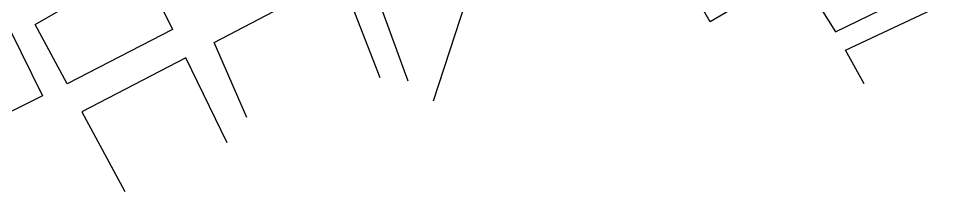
# Model space of a CAD drawing. Header units: millimetres. Extents: x 1642 to 3063, y 749 to 1773.
# Drawn here: x 1949.3 to 2382.4, y 1328.8 to 1410.5 of the extents above; entities that cross this region are included whole.
import ezdxf

# ---------------------------------------------------------------- set-up
doc = ezdxf.new("R2010")
doc.units = ezdxf.units.MM
doc.layers.add('Υπόβαθρο ΔΕΗ', color=7, linetype='Continuous')

msp = doc.modelspace()

# ---------------------------------------------------------------- linework, layer by layer
at = {"layer": 'Υπόβαθρο ΔΕΗ', "ltscale": 0.2}
for points in [[(2325.16, 1425.8), (2323.15, 1422.09), (2334.26, 1404.17), (2376.99, 1425.13), (2345.69, 1484.49), (2309.2, 1463.31), (2325.16, 1425.8)], [(2260.54, 1434.69), (2290.45, 1452.05), (2302.48, 1425.07), (2275.16, 1408.94), (2260.54, 1434.69)], [(2347.8, 1379.68), (2339.04, 1395.54), (2422.41, 1434.89), (2434.51, 1410.06)]]:
    msp.add_lwpolyline(points, dxfattribs=at)
at = {"layer": 'Υπόβαθρο ΔΕΗ'}
for points in [[(2132.89, 1380.91), (2112.69, 1436.55), (2152.59, 1457.33), (2165.17, 1434.27), (2144.66, 1371.51)], [(1957.17, 1407.68), (2006.66, 1436.3), (2021.84, 1405.29), (1972.19, 1379.72), (1957.17, 1407.68)], [(2056.92, 1363.8), (2041.51, 1399.11), (2101, 1430.45), (2119.52, 1382.67)], [(1945.47, 1404.64), (1960.62, 1374.04), (1931.75, 1359.66), (1912.56, 1393.9), (1911.93, 1396.51), (1912.67, 1398.5), (1913.92, 1399.52), (1931.36, 1404.63), (1945.47, 1404.64)], [(2047.68, 1351.89), (2028.21, 1391.87), (1979.11, 1366.39), (1999.34, 1328.83)]]:
    msp.add_lwpolyline(points, dxfattribs=at)

doc.saveas('drawing.dxf')
